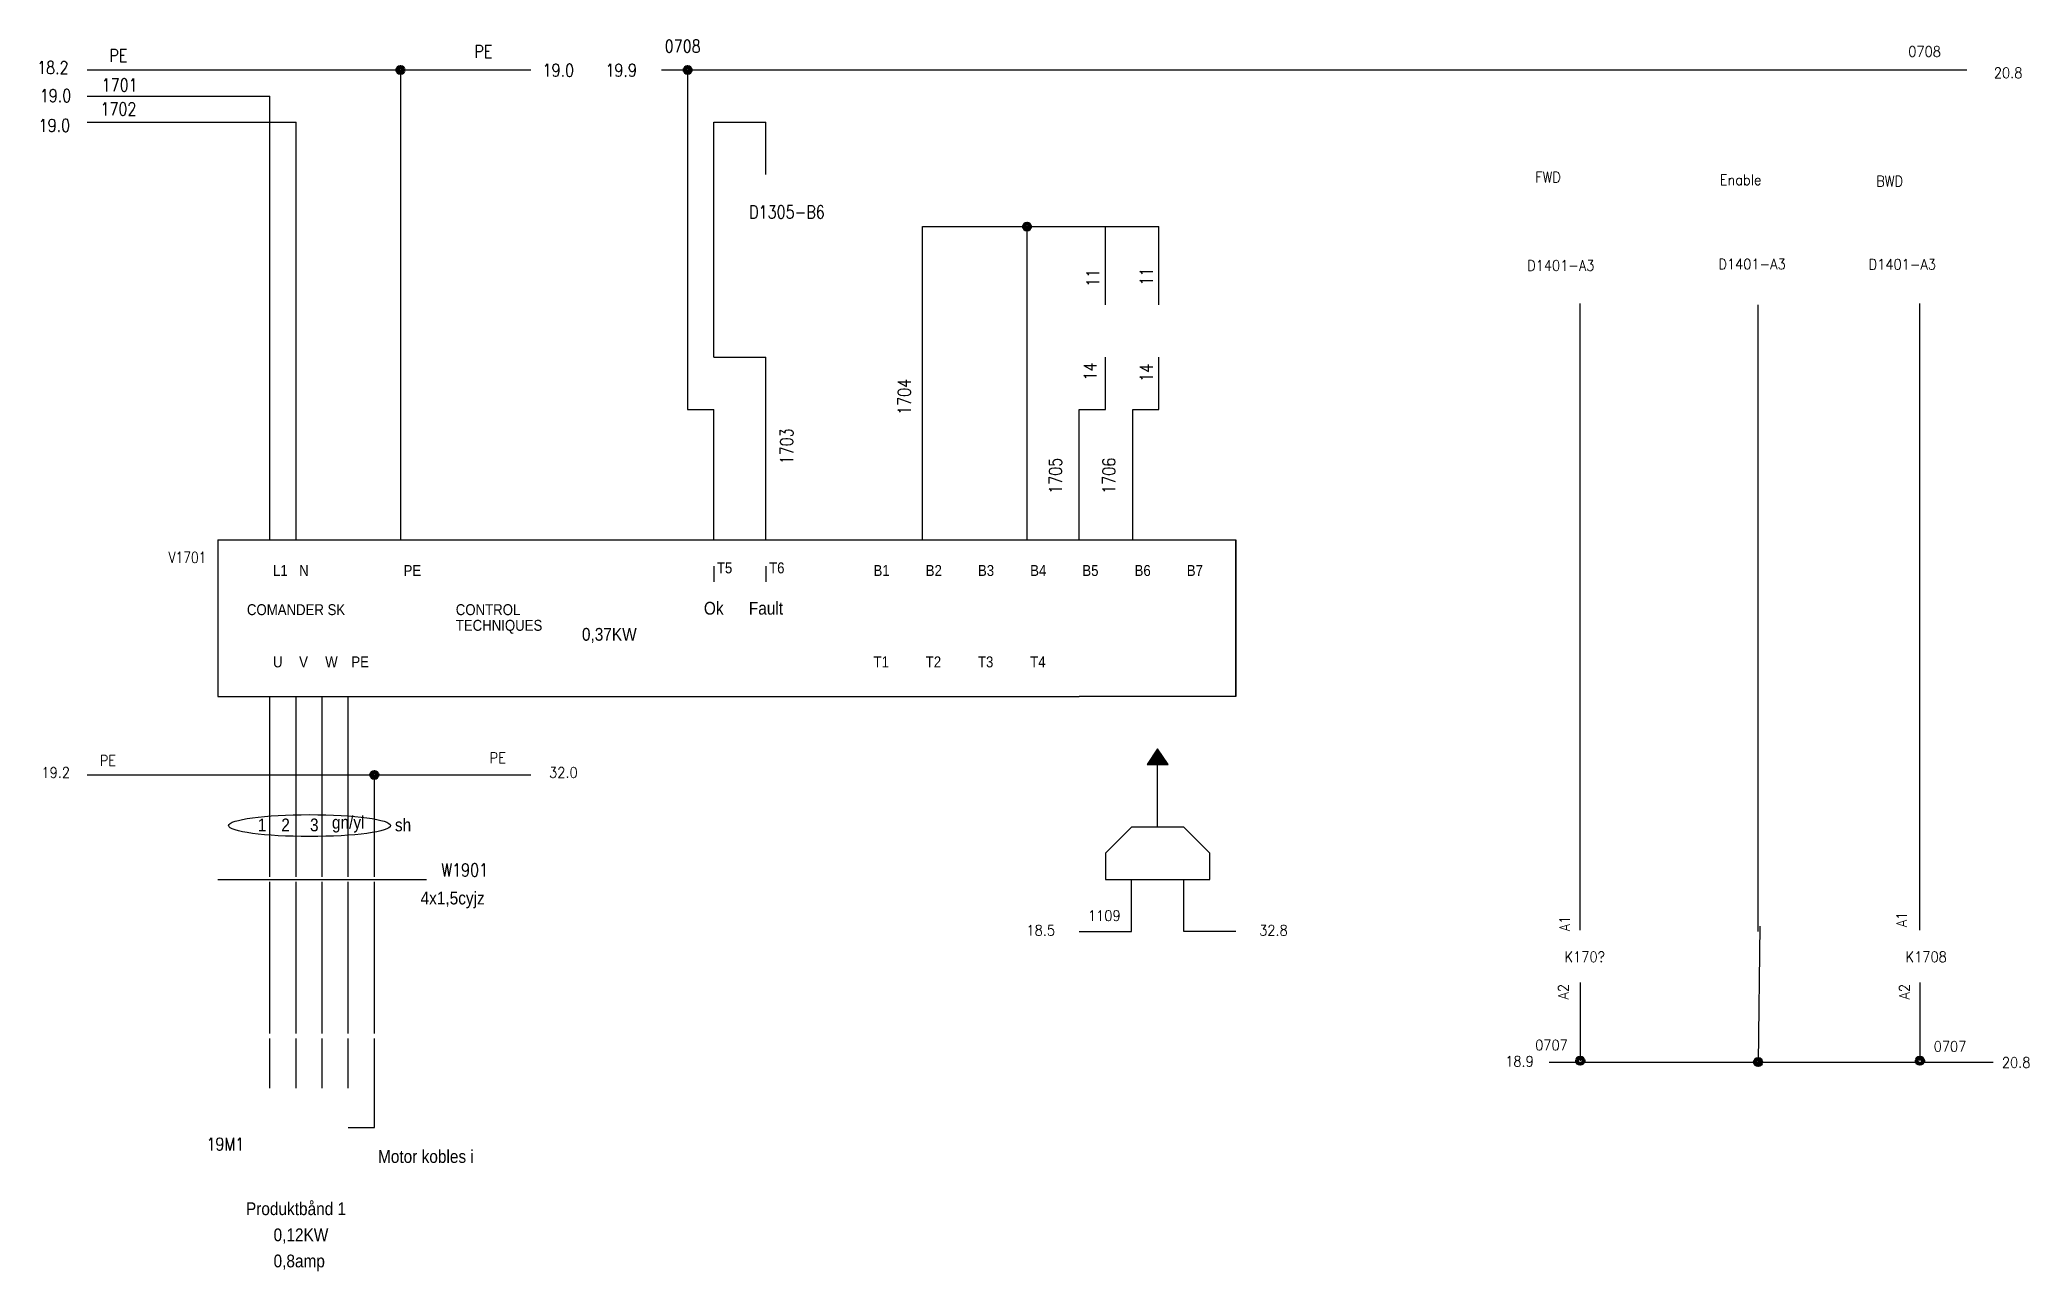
# Model space of a CAD drawing. Header units: millimetres. Extents: x 21 to 402, y 30 to 266.
import ezdxf
from ezdxf.enums import TextEntityAlignment as Align

# ---------------------------------------------------------------- set-up
doc = ezdxf.new("R2010")
doc.units = ezdxf.units.MM
doc.layers.get('0').update_dxf_attribs({"linetype": 'CONTINUOUS'})
doc.styles.add('Caddy_Vectorfont1p', font='Caddy_Vectorfont1p')
doc.styles.get("Standard").update_dxf_attribs({"font": 'standard'})

msp = doc.modelspace()

# ---------------------------------------------------------------- hatches: boundary and pattern name
msp.add_hatch(color=256).paths.add_polyline_path([(233, 127), (235, 130), (237, 127)], flags=0)

# ---------------------------------------------------------------- linework, layer by layer
at = {"linetype": 'CONTINUOUS', "lineweight": 25}
for p, q in [((30, 260), (90, 260)), ((90, 260), (115, 260)), ((90, 260), (90, 170)), ((140, 260), (145, 260)), ((145, 260), (145, 195)), ((145, 260), (390, 260)), ((30, 255), (65, 255)), ((65, 170), (65, 255)), ((30, 250), (70, 250)), ((70, 170), (70, 250)), ((150, 205), (150, 250)), ((150, 250), (160, 250)), ((160, 240), (160, 250)), ((190, 230), (210, 230)), ((190, 170), (190, 230)), ((210, 230), (225, 230)), ((210, 170), (210, 230)), ((220.24, 230), (235.24, 230)), ((225, 215), (225, 230)), ((235.24, 215), (235.24, 230)), ((315.94, 95.26), (315.94, 215.26)), ((350, 95), (350, 215)), ((380.99, 95.26), (380.99, 215.26)), ((150, 205), (160, 205)), ((160, 170), (160, 205)), ((225, 195), (225, 205)), ((235.24, 195), (235.24, 205)), ((145, 195), (150, 195)), ((150, 170), (150, 195)), ((220, 195), (225, 195)), ((220, 170), (220, 195)), ((230.24, 195), (235.24, 195)), ((230.24, 170), (230.24, 195)), ((55, 170), (250, 170)), ((55, 170), (55, 140)), ((220, 170), (230, 170)), ((230, 170), (250, 170)), ((250, 140), (250, 170)), ((250, 170), (250, 140)), ((150, 165), (150, 162)), ((160, 165), (160, 162)), ((55, 140), (220, 140)), ((65, 105.5), (65, 140)), ((70, 105.5), (70, 140)), ((75, 105.5), (75, 140)), ((80, 105.5), (80, 140)), ((250, 140), (220, 140)), ((235, 130), (233, 127)), ((235, 115), (235, 130)), ((237, 127), (235, 130)), ((233, 127), (237, 127)), ((30, 125), (85, 125)), ((85, 125), (115, 125)), ((85, 105.5), (85, 125)), ((230, 115), (225, 110)), ((240, 115), (230, 115)), ((245, 110), (240, 115)), ((225, 110), (225, 105)), ((245, 105), (245, 110)), ((55, 105), (95, 105)), ((65, 75.5), (65, 104.5)), ((70, 75.5), (70, 104.5)), ((75, 75.5), (75, 104.5)), ((80, 75.5), (80, 104.5)), ((85, 75.5), (85, 104.5)), ((225, 105), (245, 105)), ((230, 95), (230, 105)), ((240, 95), (240, 105)), ((350.34, 96.04), (350, 70)), ((220, 95), (230, 95)), ((250, 95), (240, 95)), ((315.94, 85.26), (315.94, 70.26)), ((380.99, 85.26), (380.99, 70.26)), ((65, 65), (65, 74.5)), ((70, 65), (70, 74.5)), ((75, 65), (75, 74.5)), ((80, 65), (80, 74.5)), ((85, 57.5), (85, 74.5)), ((65, 69.5), (65, 69.5)), ((70, 69.5), (70, 69.5)), ((75, 69.5), (75, 69.5)), ((80, 69.5), (80, 69.5)), ((310, 70), (350, 70)), ((350, 70), (395, 70)), ((80, 57.5), (85, 57.5))]:
    msp.add_line(p, q, dxfattribs=at)
at = {"lineweight": 40}
for centre, radius in [((90, 260), 0.8), ((90, 260), 0.6), ((90, 260), 0.4), ((145, 260), 0.8), ((145, 260), 0.6), ((145, 260), 0.4), ((210, 230), 0.8), ((210, 230), 0.6), ((210, 230), 0.4), ((85, 125), 0.8), ((85, 125), 0.6), ((85, 125), 0.4), ((315.94, 70.26), 0.8), ((315.94, 70.26), 0.6), ((315.94, 70.26), 0.4), ((350, 70), 0.8), ((350, 70), 0.6), ((350, 70), 0.4), ((380.99, 70.26), 0.8), ((380.99, 70.26), 0.6), ((380.99, 70.26), 0.4)]:
    msp.add_circle(centre, radius, dxfattribs=at)
at = {"linetype": 'CONTINUOUS', "lineweight": 25}
msp.add_ellipse((72.6, 115.3), major_axis=(15.5, 0), ratio=0.135484, dxfattribs=at)

# ---------------------------------------------------------------- texts
at = {"lineweight": 25, "width": 0.9}
for s, p in [('PE', (35.98, 261.54)), ('PE', (105.89, 262.31)), ('0708', (144.05, 263.33)), ('18.2', (23.43, 259.24)), ('19.0', (120.23, 258.73)), ('19.9', (132.27, 258.73)), ('19.0', (23.94, 253.86)), ('1701', (36.23, 255.91)), ('1702', (35.98, 251.3)), ('19.0', (23.72, 248.16)), ('D1305-B6', (164.02, 231.58)), ('W1901', (102.3, 105.58)), ('19M1', (56.46, 53.08))]:
    msp.add_text(s, height=2.45, dxfattribs=at).set_placement(p, align=Align.CENTER)
for s, p in [('11', (223.83, 220.2)), ('11', (234.07, 220.46)), ('14', (223.32, 202.27)), ('14', (234.07, 202.02)), ('1704', (187.72, 197.41)), ('1703', (165.18, 187.93)), ('1705', (216.66, 182.3)), ('1706', (226.9, 182.3))]:
    msp.add_text(s, height=2.45, rotation=90, dxfattribs=at).set_placement(p, align=Align.CENTER)
msp.add_text('V1701', height=2.1, dxfattribs=at).set_placement((45.6, 165.6))
at = {"lineweight": 25, "style": 'Caddy_Vectorfont1p', "width": 0.9}
for s, height, p in [('L1', 2.1, (65.6, 163.1)), ('N', 2.1, (70.6, 163.1)), ('PE', 2.1, (90.6, 163.1)), ('T5', 2.1, (150.6, 163.6)), ('T6', 2.1, (160.6, 163.6)), ('B1', 2.1, (180.6, 163.1)), ('B2', 2.1, (190.6, 163.1)), ('B3', 2.1, (200.6, 163.1)), ('B4', 2.1, (210.6, 163.1)), ('B5', 2.1, (220.6, 163.1)), ('B6', 2.1, (230.6, 163.1)), ('B7', 2.1, (240.6, 163.1)), ('U', 2.1, (65.6, 145.6)), ('V', 2.1, (70.6, 145.6)), ('W', 2.1, (75.6, 145.6)), ('PE', 2.1, (80.6, 145.6)), ('T1', 2.1, (180.6, 145.6)), ('T2', 2.1, (190.6, 145.6)), ('T3', 2.1, (200.6, 145.6)), ('T4', 2.1, (210.6, 145.6)), ('Motor kobles i ', 2.45, (85.7, 50.7)), ('0,12KW', 2.45, (65.7, 35.7)), ('0,8amp', 2.45, (65.7, 30.7))]:
    msp.add_text(s, height=height, dxfattribs=at).set_placement(p)
at = {"lineweight": 35, "style": 'Caddy_Vectorfont1p', "width": 0.9}
for s, p in [('COMANDER SK', (60.6, 155.6)), ('CONTROL', (100.6, 155.6)), ('TECHNIQUES', (100.6, 152.6))]:
    msp.add_text(s, height=2.1, dxfattribs=at).set_placement(p)
at = {"lineweight": 25, "style": 'Caddy_Vectorfont1p', "width": 0.9}
for s, p in [('Ok', (150, 155.7)), ('Fault', (160, 155.7)), ('0,37KW', (130, 150.7)), ('1', (63.5, 114.2)), ('2', (68, 114.2)), ('3', (73.5, 114.2)), ('gn/yl', (80, 114.7)), ('sh', (90.5, 114.2)), ('4x1,5cyjz', (100, 100.2)), ('Produktbånd 1', (70, 40.7))]:
    msp.add_text(s, height=2.45, dxfattribs=at).set_placement(p, align=Align.CENTER)
at = {"char_height": 2, "attachment_point": 1}
for s, insert, width in [('0708', (378.77, 264.55), 5.5556), ('20.8', (395.16, 260.45), 4.6667), ('FWD', (307.32, 240.48), 5.5), ('Enable', (342.66, 239.96), 8), ('BWD', (372.62, 239.71), 5.7222), ('D1401-A3', (305.78, 223.57), 11.7778), ('D1401-A3', (342.4, 223.83), 11.7778), ('D1401-A3', (371.18, 223.78), 11.7778), ('19.2', (21.25, 126.46), 4.2222), ('PE', (32.42, 128.77), 2.6667), ('PE', (107.06, 129.28), 2.6667), ('32.0', (118.47, 126.46), 4.6667), ('1109', (221.68, 99.06), 4.6667), ('18.5', (209.9, 96.24), 4.2222), ('32.8', (254.46, 96.24), 4.6667), ('K170?', (312.95, 91.17), 6.8889), ('K1708', (378.26, 91.17), 6.8889), ('0707', (307.32, 74.27), 5.5556), ('0707', (383.64, 74.01), 5.5556), ('18.9', (301.58, 71.15), 4.2222), ('20.8', (396.7, 70.94), 4.6667)]:
    msp.add_mtext(s, dxfattribs=dict(at, insert=insert, width=width))
at = {"char_height": 2, "attachment_point": 1, "rotation": 90}
for s, insert, width in [('A1', (311.98, 95.06), 2.4444), ('A1', (376.51, 95.83), 2.4444), ('A2', (311.72, 82), 2.8889), ('A2', (377.03, 82), 2.8889)]:
    msp.add_mtext(s, dxfattribs=dict(at, insert=insert, width=width))

doc.saveas('drawing.dxf')
